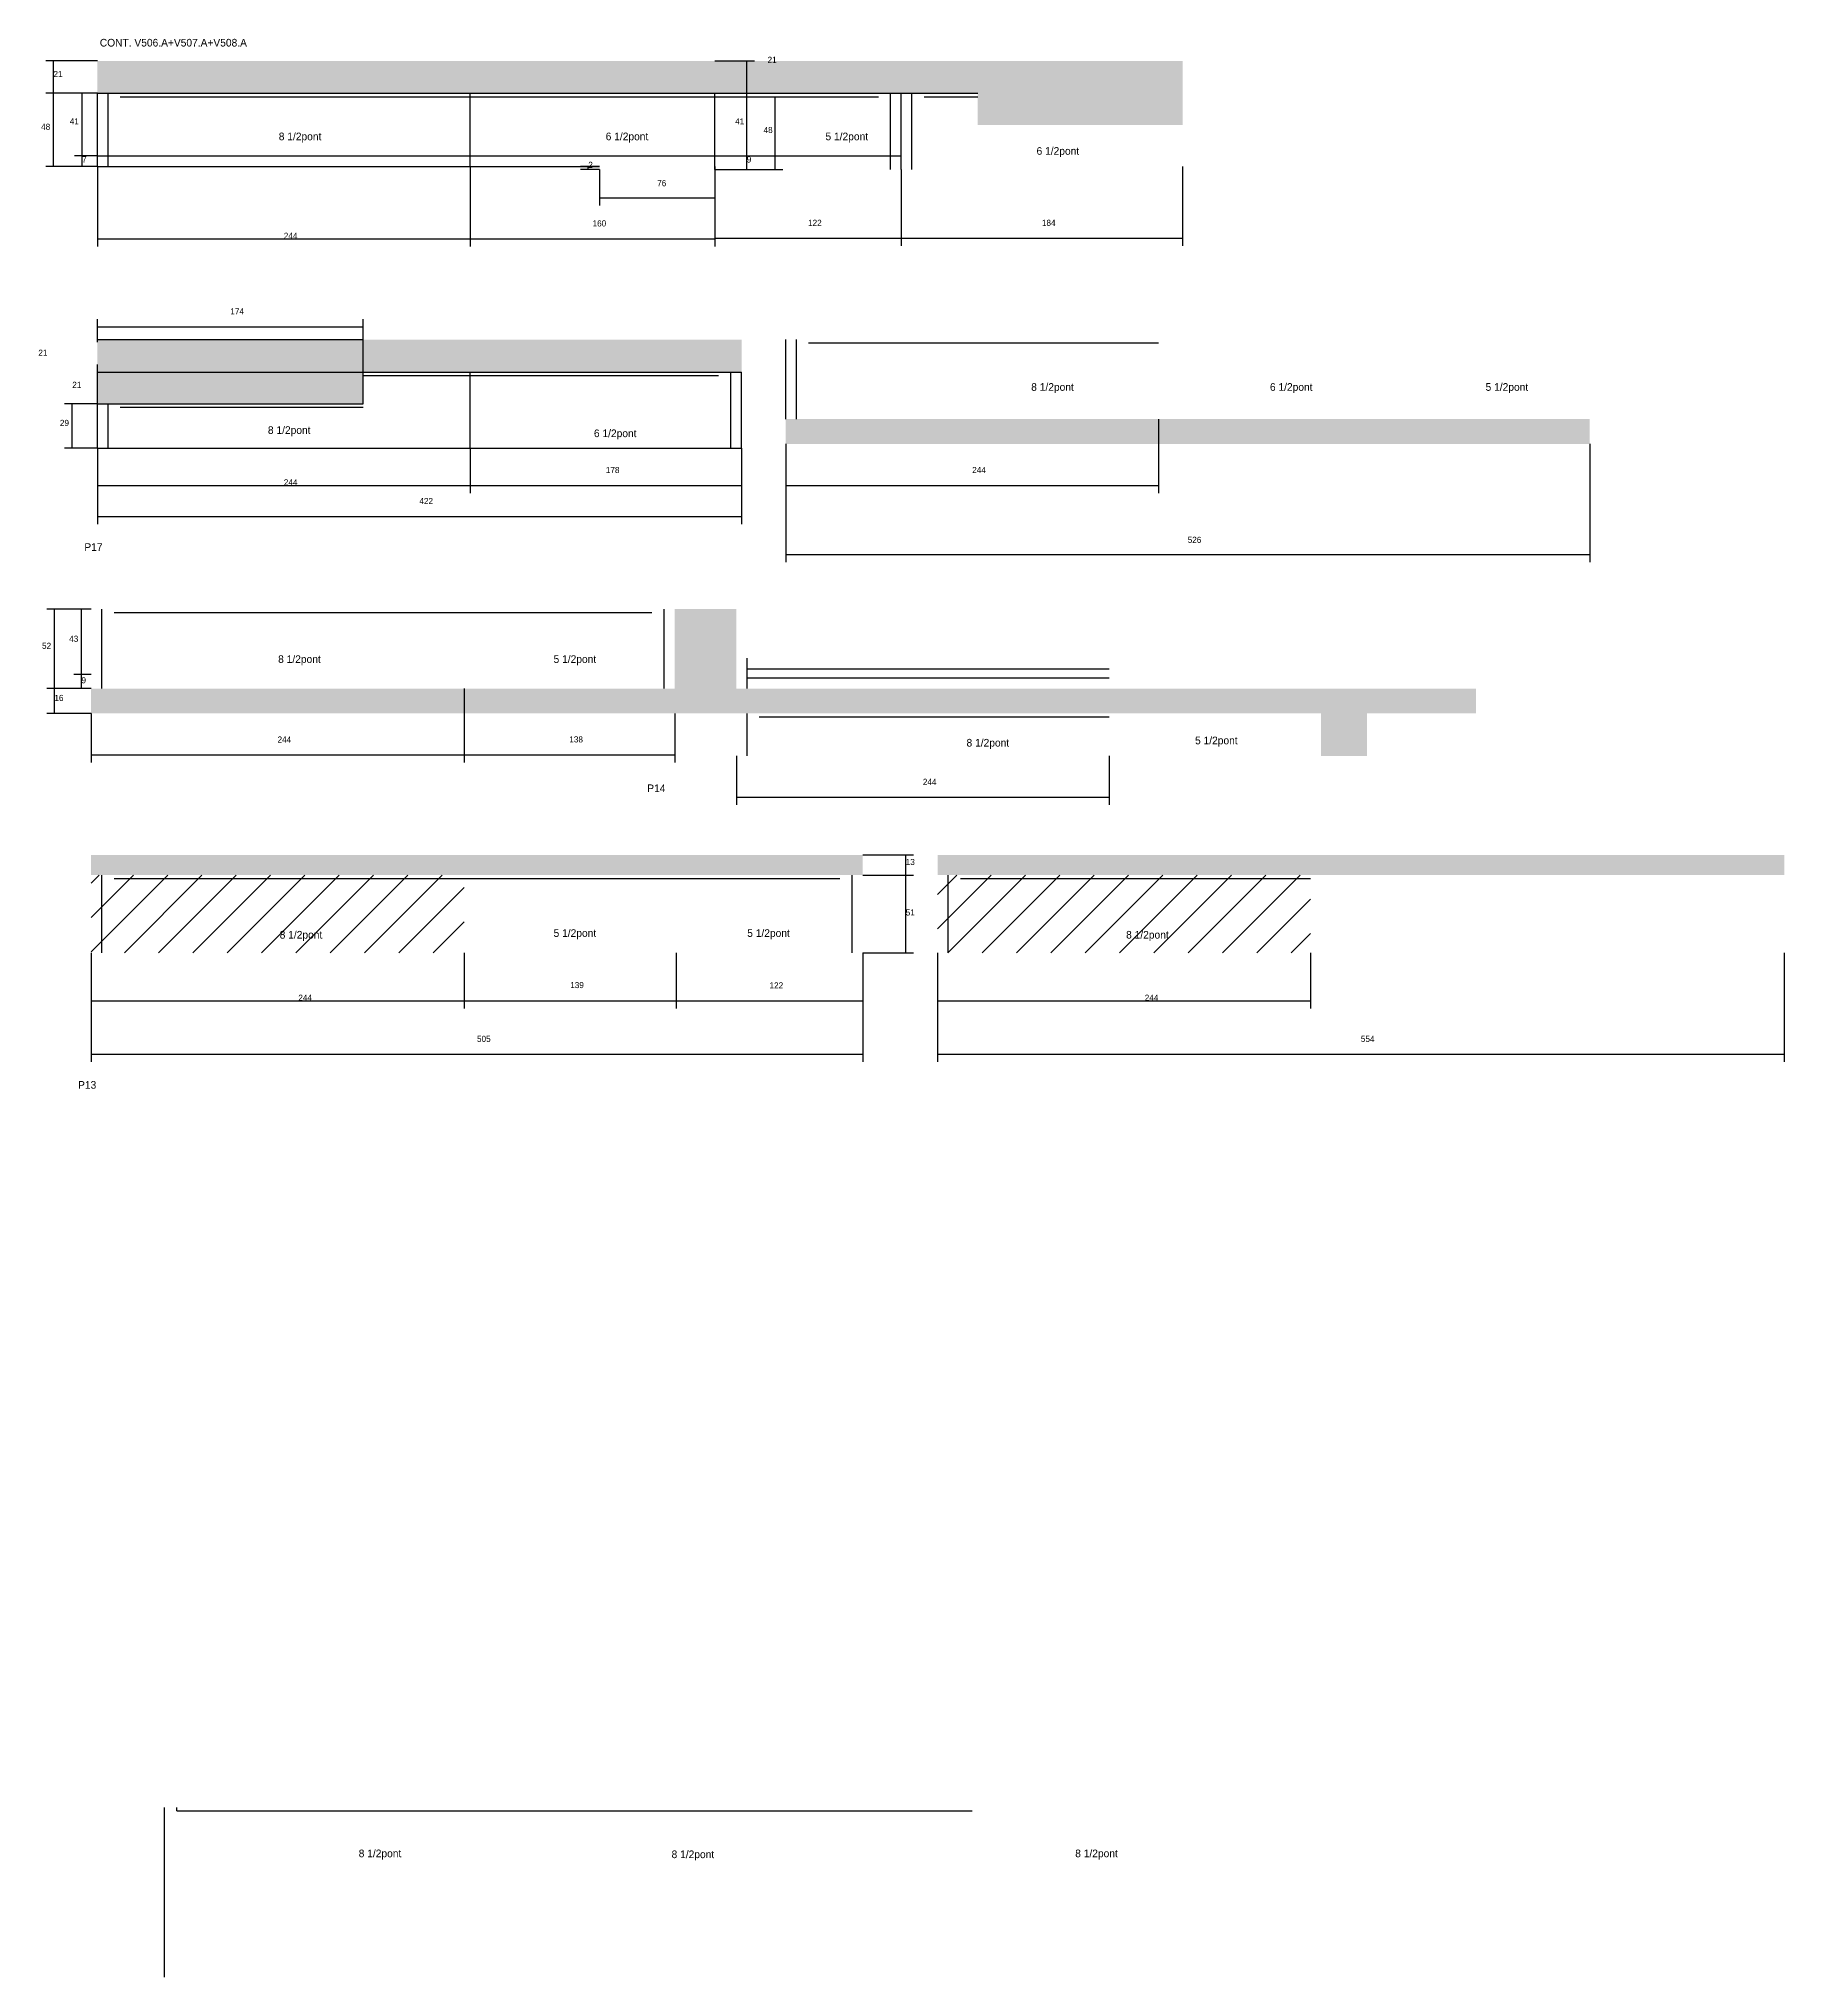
# Model space of a CAD drawing. Header units: metres. Extents: x -20407 to -17015, y 7092 to 8360.
# Drawn here: x -18157 to -17015, y 7092 to 8360 of the extents above; entities that cross this region are included whole.
import ezdxf

# ---------------------------------------------------------------- set-up
doc = ezdxf.new("R2010")
doc.units = ezdxf.units.M
for name, color, linetype in [('COTA', 4, 'Continuous'), ('Hachura', 253, 'Continuous'), ('NOMENCLATURA', 7, 'Continuous'), ('Painéis', 200, 'Continuous'), ('SARR_2.2x7', 40, 'Continuous'), ('Texto Seção', 7, 'Continuous')]:
    doc.layers.add(name, color=color, linetype=linetype)

msp = doc.modelspace()

# ---------------------------------------------------------------- hatches: boundary and pattern name
at = {"layer": 'COTA'}
h = msp.add_hatch(dxfattribs=at)
h.set_pattern_fill('AR-CONC', scale=0.03)
h.paths.add_polyline_path([(-17543, 8324), (-17543, 8303.2), (-17409, 8303.2), (-17409, 8345.2), (-18119, 8345.2), (-18119, 8324)])
h = msp.add_hatch(dxfattribs=at)
h.set_pattern_fill('AR-CONC', scale=0.03)
h.paths.add_polyline_path([(-18119, 8162.9), (-18119, 8120.9), (-17945, 8120.9), (-17945, 8141.7), (-17697.5, 8141.7), (-17697.5, 8162.9)])
h = msp.add_hatch(dxfattribs=at)
h.set_pattern_fill('AR-CONC', scale=0.03)
h.paths.add_polyline_path([(-17142.6, 8094.7), (-17142.6, 8110.9), (-17668.6, 8110.9), (-17668.6, 8094.7)])
h = msp.add_hatch(dxfattribs=at)
h.set_pattern_fill('AR-CONC', scale=0.03)
h.paths.add_polyline_path([(-17700.9, 7986.6), (-17741.2, 7986.6), (-17741.2, 7934.6), (-18123.1, 7934.6), (-18123.1, 7918.4), (-17700.9, 7918.4), (-17318.4, 7918.4), (-17318.4, 7890.6), (-17288.4, 7890.6), (-17288.4, 7918.4), (-17216.9, 7918.4), (-17216.9, 7934.6), (-17700.9, 7934.6), (-17700.9, 7954.6)])
h = msp.add_hatch(dxfattribs=at)
h.set_pattern_fill('AR-CONC', scale=0.03)
h.paths.add_polyline_path([(-18123.1, 7825.8), (-18123.1, 7812.6), (-17618.2, 7812.6), (-17618.2, 7825.8)])
h = msp.add_hatch(dxfattribs=at)
h.set_pattern_fill('AR-CONC', scale=0.03)
h.paths.add_polyline_path([(-17569.3, 7825.8), (-17569.3, 7812.6), (-17015.3, 7812.6), (-17015.3, 7825.8)])
at = {"layer": 'Hachura'}
h = msp.add_hatch(dxfattribs=at)
h.set_pattern_fill('ANSI31', scale=5)
h.paths.add_polyline_path([(-17879.1, 7761.8), (-17879.1, 7812.6), (-18123.1, 7812.6), (-18123.1, 7761.8)])
h = msp.add_hatch(dxfattribs=at)
h.set_pattern_fill('ANSI31', scale=5)
h.paths.add_polyline_path([(-17325.3, 7761.8), (-17325.3, 7812.6), (-17569.3, 7812.6), (-17569.3, 7761.8)])

# ---------------------------------------------------------------- linework, layer by layer
at = {"layer": 'COTA'}
for p, q in [((-18119, 8345.2), (-18152.7, 8345.2)), ((-18147.7, 8324), (-18147.7, 8345.2)), ((-17715, 8345.2), (-17689.1, 8345.2)), ((-17694.1, 8324), (-17694.1, 8345.2)), ((-18119, 8324), (-18152.7, 8324)), ((-18119, 8324), (-18152.7, 8324)), ((-18147.7, 8276.2), (-18147.7, 8324)), ((-18119, 8324), (-18134, 8324)), ((-18129, 8283.2), (-18129, 8324)), ((-17715, 8324), (-17689.1, 8324)), ((-17715, 8324), (-17689.1, 8324)), ((-17715, 8321.8), (-17670.5, 8321.8)), ((-17694.1, 8283.2), (-17694.1, 8324)), ((-17675.5, 8274.2), (-17675.5, 8321.8)), ((-18119, 8283.2), (-18134, 8283.2)), ((-18119, 8283.2), (-18134, 8283.2)), ((-18129, 8276.2), (-18129, 8283.2)), ((-17715, 8283.2), (-17689.1, 8283.2)), ((-17715, 8283.2), (-17689.1, 8283.2)), ((-17694.1, 8274.2), (-17694.1, 8283.2)), ((-18119, 8276.2), (-18152.7, 8276.2)), ((-18119, 8276.2), (-18134, 8276.2)), ((-18119, 8276.2), (-18119, 8223.8)), ((-17875, 8276.2), (-17875, 8223.8)), ((-17875, 8276.2), (-17875, 8223.8)), ((-17790.5, 8276.2), (-17802.8, 8276.2)), ((-17790.5, 8274.2), (-17802.8, 8274.2)), ((-17797.8, 8274.2), (-17797.8, 8276.2)), ((-17790.5, 8274.2), (-17790.5, 8250.6)), ((-17715, 8276.2), (-17715, 8223.8)), ((-17715, 8274.2), (-17715, 8224.2)), ((-17715, 8274.2), (-17689.1, 8274.2)), ((-17715, 8274.2), (-17670.5, 8274.2)), ((-17715, 8274.2), (-17715, 8250.6)), ((-17593, 8274.2), (-17593, 8224.2)), ((-17593, 8274.2), (-17593, 8224.2)), ((-17409, 8276.2), (-17409, 8224.2)), ((-17790.5, 8255.6), (-17715, 8255.6)), ((-17715, 8229.2), (-17593, 8229.2)), ((-17593, 8229.2), (-17409, 8229.2)), ((-18119, 8228.8), (-17875, 8228.8)), ((-17875, 8228.8), (-17715, 8228.8)), ((-18119, 8161.2), (-18119, 8176.3)), ((-18119, 8171.3), (-17945, 8171.3)), ((-18119, 8162.9), (-18119, 8167.9)), ((-17945, 8141.7), (-17945, 8176.3)), ((-17945, 8141.7), (-17945, 8167.9)), ((-18119, 8162.9), (-17945, 8162.9)), ((-18119, 8120.9), (-18119, 8146.7)), ((-18119, 8091.9), (-18119, 8146.7)), ((-18119, 8141.7), (-17945, 8141.7)), ((-18119, 8141.7), (-17945, 8141.7)), ((-17945, 8141.7), (-17945, 8146.7)), ((-17945, 8141.7), (-17945, 8146.7)), ((-18119, 8120.9), (-18140.4, 8120.9)), ((-18135.4, 8091.9), (-18135.4, 8120.9)), ((-17424.6, 8110.9), (-17424.6, 8062.5)), ((-18119, 8091.9), (-18140.4, 8091.9)), ((-18119, 8091.9), (-18119, 8062.5)), ((-18119, 8091.9), (-18119, 8042.2)), ((-17875, 8091.9), (-17875, 8062.5)), ((-17875, 8091.9), (-17875, 8062.5)), ((-17697.5, 8091.9), (-17697.5, 8062.5)), ((-17697.5, 8091.9), (-17697.5, 8042.2)), ((-17668.6, 8094.7), (-17668.6, 8062.5)), ((-17668.6, 8094.7), (-17668.6, 8017.3)), ((-17142.6, 8094.7), (-17142.6, 8017.3)), ((-18119, 8067.5), (-17875, 8067.5)), ((-17875, 8067.5), (-17697.5, 8067.5)), ((-17668.6, 8067.5), (-17424.6, 8067.5)), ((-18119, 8047.2), (-17697.5, 8047.2)), ((-17668.6, 8022.3), (-17142.6, 8022.3)), ((-18123.1, 7986.6), (-18152.1, 7986.6)), ((-18147.1, 7934.6), (-18147.1, 7986.6)), ((-18123.1, 7986.6), (-18134.4, 7986.6)), ((-18129.4, 7943.8), (-18129.4, 7986.6)), ((-18123.1, 7943.8), (-18134.4, 7943.8)), ((-18123.1, 7943.8), (-18134.4, 7943.8)), ((-18129.4, 7934.6), (-18129.4, 7943.8)), ((-18123.1, 7934.6), (-18152.1, 7934.6)), ((-18123.1, 7934.6), (-18152.1, 7934.6)), ((-18147.1, 7918.4), (-18147.1, 7934.6)), ((-18123.1, 7934.6), (-18134.4, 7934.6)), ((-17879.1, 7934.6), (-17879.1, 7886.2)), ((-17879.1, 7934.6), (-17879.1, 7886.2)), ((-18123.1, 7918.4), (-18152.1, 7918.4)), ((-18123.1, 7918.4), (-18123.1, 7886.2)), ((-17741.2, 7918.4), (-17741.2, 7886.2)), ((-18123.1, 7891.2), (-17879.1, 7891.2)), ((-17879.1, 7891.2), (-17741.2, 7891.2)), ((-17700.9, 7890.6), (-17700.9, 7858.5)), ((-17456.9, 7890.6), (-17456.9, 7858.5)), ((-17700.9, 7863.5), (-17456.9, 7863.5)), ((-17618.2, 7825.8), (-17585.1, 7825.8)), ((-17590.1, 7812.6), (-17590.1, 7825.8)), ((-17618.2, 7812.6), (-17585.1, 7812.6)), ((-17618.2, 7812.6), (-17585.1, 7812.6)), ((-17590.1, 7761.8), (-17590.1, 7812.6)), ((-18123.1, 7761.8), (-18123.1, 7725.4)), ((-18123.1, 7761.8), (-18123.1, 7690.4)), ((-17879.1, 7761.8), (-17879.1, 7725.4)), ((-17879.1, 7761.8), (-17879.1, 7725.4)), ((-17740.2, 7761.8), (-17740.2, 7725.4)), ((-17740.2, 7761.8), (-17740.2, 7725.4)), ((-17618.2, 7761.8), (-17585.1, 7761.8)), ((-17618.2, 7761.8), (-17618.2, 7690.4)), ((-17618.2, 7761.8), (-17618.2, 7725.4)), ((-17569.3, 7761.8), (-17569.3, 7725.4)), ((-17569.3, 7761.8), (-17569.3, 7690.4)), ((-17325.3, 7761.8), (-17325.3, 7725.4)), ((-17015.3, 7761.8), (-17015.3, 7690.4)), ((-18123.1, 7730.4), (-17879.1, 7730.4)), ((-17879.1, 7730.4), (-17740.2, 7730.4)), ((-17740.2, 7730.4), (-17618.2, 7730.4)), ((-17569.3, 7730.4), (-17325.3, 7730.4)), ((-18123.1, 7695.4), (-17618.2, 7695.4)), ((-17569.3, 7695.4), (-17015.3, 7695.4))]:
    msp.add_line(p, q, dxfattribs=at)
at = {"layer": 'Painéis'}
for p, q in [((-18119, 8324), (-17543, 8324)), ((-18119, 8276.2), (-18119, 8324)), ((-17875, 8276.2), (-17875, 8324)), ((-17715, 8274.2), (-17715, 8324)), ((-17593, 8274.2), (-17593, 8324)), ((-18119, 8283.2), (-17593, 8283.2)), ((-18119, 8276.2), (-17790.5, 8276.2)), ((-17668.6, 8110.9), (-17668.6, 8162.9)), ((-17945, 8141.7), (-17697.5, 8141.7)), ((-17945, 8120.9), (-17945, 8141.7)), ((-17875, 8091.9), (-17875, 8141.7)), ((-17697.5, 8091.9), (-17697.5, 8141.7)), ((-18119, 8120.9), (-17945, 8120.9)), ((-18119, 8091.9), (-18119, 8120.9)), ((-18119, 8091.9), (-17697.5, 8091.9))]:
    msp.add_line(p, q, dxfattribs=at)
at = {"layer": 'SARR_2.2x7'}
for p, q in [((-18112, 8276.2), (-18112, 8324)), ((-18104, 8321.8), (-17875, 8321.8)), ((-17875, 8321.8), (-17715, 8321.8)), ((-17715, 8321.8), (-17608, 8321.8)), ((-17600, 8274.2), (-17600, 8324)), ((-17586, 8274.2), (-17586, 8324)), ((-17578, 8321.8), (-17543, 8321.8)), ((-17661.6, 8110.9), (-17661.6, 8162.9)), ((-17653.6, 8160.7), (-17424.6, 8160.7)), ((-17704.5, 8091.9), (-17704.5, 8141.7)), ((-17945, 8139.5), (-17875, 8139.5)), ((-17875, 8139.5), (-17712.5, 8139.5)), ((-18112, 8091.9), (-18112, 8120.9)), ((-18104, 8118.7), (-17945, 8118.7)), ((-18116.1, 7934.6), (-18116.1, 7986.6)), ((-18108.1, 7984.4), (-17879.1, 7984.4)), ((-17879.1, 7984.4), (-17756.2, 7984.4)), ((-17748.2, 7934.6), (-17748.2, 7986.6)), ((-17693.9, 7934.6), (-17693.9, 7954.6)), ((-17693.9, 7947.6), (-17456.9, 7947.6)), ((-17693.9, 7941.6), (-17456.9, 7941.6)), ((-17693.9, 7890.6), (-17693.9, 7918.4)), ((-17685.9, 7916.2), (-17456.9, 7916.2)), ((-18116.1, 7761.8), (-18116.1, 7812.6)), ((-17625.2, 7761.8), (-17625.2, 7812.6)), ((-17562.3, 7761.8), (-17562.3, 7812.6)), ((-18108.1, 7810.4), (-17740.2, 7810.4)), ((-17740.2, 7810.4), (-17633.2, 7810.4)), ((-17554.3, 7810.4), (-17325.3, 7810.4)), ((-18075.1, 7091.7), (-18075.1, 7202.7)), ((-18067.1, 7200.5), (-18067.1, 7202.7)), ((-18067.1, 7200.5), (-17838.1, 7200.5)), ((-17838.1, 7200.5), (-17594.1, 7200.5)), ((-17594.1, 7200.5), (-17546.6, 7200.5))]:
    msp.add_line(p, q, dxfattribs=at)

# ---------------------------------------------------------------- texts
at = {"layer": 'COTA'}
for s, p in [('21', (-17680.5, 8343.9)), ('21', (-18147.7, 8334.6)), ('41', (-18137.1, 8303.6)), ('41', (-17701.7, 8303.6)), ('48', (-18155.8, 8300.1)), ('48', (-17683.1, 8298)), ('7', (-18129, 8278.7)), ('9', (-17694.1, 8278.7)), ('2', (-17797.8, 8275.2)), ('76', (-17752.7, 8263.2)), ('244', (-17997, 8228.8)), ('160', (-17795, 8236.9)), ('122', (-17654, 8237.3)), ('184', (-17501, 8237.3)), ('174', (-18032, 8179.4)), ('21', (-18157.6, 8152.3)), ('21', (-18135.4, 8131.3)), ('29', (-18143.5, 8106.4)), ('178', (-17786.3, 8075.6)), ('244', (-17546.6, 8075.6)), ('244', (-17997, 8067.5)), ('422', (-17908.3, 8055.3)), ('526', (-17405.6, 8029.9)), ('52', (-18155.2, 7960.6)), ('43', (-18137.4, 7965.2)), ('9', (-18129.4, 7938.1)), ('16', (-18147.1, 7926.5)), ('244', (-18001.1, 7899.3)), ('138', (-17810.2, 7899.4)), ('244', (-17578.9, 7871.6)), ('13', (-17590.1, 7819.2)), ('51', (-17590.1, 7786.2)), ('139', (-17809.6, 7738.7)), ('122', (-17679.2, 7738.5)), ('244', (-17987.5, 7730.4)), ('244', (-17433.7, 7730.4)), ('505', (-17870.6, 7703.5)), ('554', (-17292.3, 7703.5))]:
    msp.add_text(s, height=4, dxfattribs=at).set_placement(p)
at = {"layer": 'NOMENCLATURA'}
for s, p in [('8 1/2pont', (-18000.3, 8293.3)), ('6 1/2pont', (-17786.4, 8293.3)), ('5 1/2pont', (-17642.6, 8293.3)), ('6 1/2pont', (-17504.5, 8283.8)), ('8 1/2pont', (-17508, 8129.4)), ('6 1/2pont', (-17351.8, 8129.4)), ('5 1/2pont', (-17210.7, 8129.4)), ('8 1/2pont', (-18007.4, 8101.2)), ('6 1/2pont', (-17794.1, 8099.1)), ('P17', (-18127.5, 8024.7)), ('8 1/2pont', (-18000.7, 7951.4)), ('5 1/2pont', (-17820.5, 7951.4)), ('8 1/2pont', (-17550.3, 7896.7)), ('5 1/2pont', (-17400.8, 7898.2)), ('P14', (-17759.2, 7866.9)), ('8 1/2pont', (-17999.7, 7771.1)), ('5 1/2pont', (-17820.5, 7772.2)), ('5 1/2pont', (-17693.8, 7772.2)), ('8 1/2pont', (-17445.9, 7771.1)), ('P13', (-18131.6, 7672.9)), ('8 1/2pont', (-17948, 7170.2)), ('8 1/2pont', (-17743.3, 7169.6)), ('8 1/2pont', (-17479.2, 7170.2))]:
    msp.add_text(s, height=5, dxfattribs=at).set_placement(p)
at = {"layer": 'Texto Seção'}
msp.add_text('CONT. V506.A+V507.A+V508.A', height=5, dxfattribs=at).set_placement((-18117.4, 8354.6))

doc.saveas('drawing.dxf')
